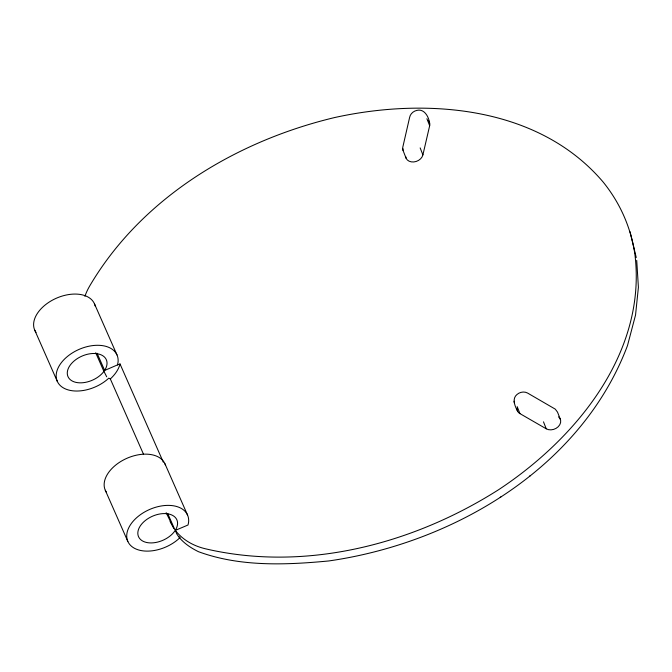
<?xml version="1.0" encoding="UTF-8"?>
<svg xmlns="http://www.w3.org/2000/svg" width="672" height="672" viewBox="0 0 672 672"><rect width="100%" height="100%" fill="white"/><g stroke="black" fill="none" stroke-linecap="round" stroke-linejoin="round"><path stroke-width="1.01" d="M106.705 376.816L103.69 370.86L117.466 364.921L117.97 362.72A32.642 20.446 -23.8 0 0 81.95 348.23A32.642 20.446 -23.8 0 0 59.128 384.325A32.642 20.446 -23.8 0 0 107.419 379.403L108.755 378.16L110.326 378.932L143.531 454.297M405.628 156.416A8.98 6.997 -21.6 0 0 413.784 161.952A8.98 6.997 -21.6 0 0 422.906 154.871L429.668 125.698A8.98 6.997 -21.6 0 0 428.35 120.49M117.466 364.921L120.019 363.955L119.356 366.181A35.272 22.092 -23.8 0 1 110.536 378.748L110.326 378.932M175.35 530.368L175.871 529.334A20.941 13.121 -23.8 0 0 156.425 514.777A20.941 13.121 -23.8 0 0 140.7 539.65A20.941 13.121 -23.8 0 0 174.712 531.157L175.35 530.368L188.009 525.008L188.513 522.808A32.642 20.446 -23.8 0 0 152.494 508.318A32.642 20.446 -23.8 0 0 129.671 544.412A32.642 20.446 -23.8 0 0 177.962 539.49L180.113 537.491L178.374 536.315L176.728 533.854L175.35 530.368L175.728 530.88A68.67 53.516 -21.6 0 0 205.212 548.738C305.617 572.275 412.927 544.219 498.641 489.678C576.055 438.648 647.186 352.405 634.864 254.024A242.659 189.118 -21.6 0 0 603.137 182.028C538.356 105.848 426.392 97.331 334.656 117.541C236.468 140.977 141.498 197.652 89.544 286.247A68.67 53.516 -21.6 0 0 84.899 296.318M178.693 536.752C183.876 543.346 191.024 548.024 198.475 551.695C239.82 566.899 285.541 565.06 328.7 560.96L329.599 560.834C454.213 542.716 581.557 467.653 627.505 345.551L635.536 315.059L638.4 287.305L636.72 260.358M529.427 476.322L530.292 475.7M500.245 497.364L500.858 496.927M429.366 122.027C428.425 116.138 423.923 108.52 416.892 110.384C413.381 111.098 410.248 113.879 409.601 117.482L402.704 147.58L403.015 150.352L406.073 158.189M560.263 419.076L557.5 412.104L555.282 409.147L527.486 393.002C524.143 391.188 519.784 392.028 516.986 394.498C511.77 398.723 514.912 406.132 517.423 410.878M516.97 408.164A8.98 6.997 -21.6 0 0 519.943 413.616L546.244 428.803A8.98 6.997 -21.6 0 0 558.18 426.77A8.98 6.997 -21.6 0 0 558.55 416.892M173.695 528.217L166.16 512.702M170.117 521.606L174.796 529.595L167.672 513.433M94.408 303.694L116.987 354.925M164.951 463.781L187.53 515.012M120.019 363.955L163.321 462.21M97.104 353.296L104.622 370.356L105.328 369.247A20.941 13.121 -23.8 0 0 86.713 354.455A20.941 13.121 -23.8 0 0 69.35 378.748A20.941 13.121 -23.8 0 0 102.749 372.851L103.9 371.406L95.71 352.758M34.742 330.17L57.313 381.402M105.286 490.258L127.856 541.489M426.905 118.726L429.668 125.698M543.488 421.831L546.244 428.803M420.151 147.899L422.906 154.871M517.18 406.644L519.943 413.616M630.034 231.739L636.241 257.51M402.704 148.504L403.015 150.352M514.055 401.192L514.366 403.04M36.028 332.405A32.642 20.446 -23.8 0 1 56.213 298.284A32.642 20.446 -23.8 0 1 95.222 306.138M106.571 492.492A32.642 20.446 -23.8 0 1 126.134 458.648A32.642 20.446 -23.8 0 1 165.547 465.394"/></g></svg>
